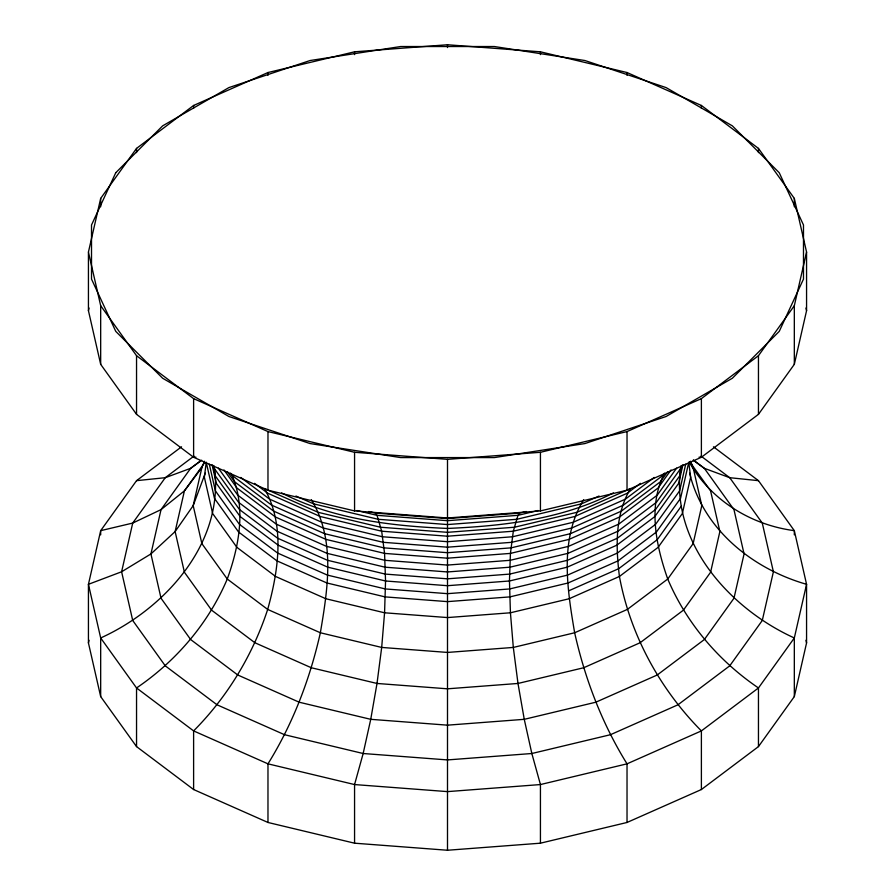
<?xml version="1.0" encoding="UTF-8"?>
<svg xmlns="http://www.w3.org/2000/svg" width="895" height="895" viewBox="0 0 895 895"><rect width="100%" height="100%" fill="white"/><g stroke="black" fill="none" stroke-linecap="round" stroke-linejoin="round"><path stroke-width="1.34" d="M680.838 466.284C669.46 541.822 729.514 608.578 794.324 637.967L794.324 696.601L758.457 746.598L701.389 789.535L627.026 822.471L540.435 843.191L447.5 850.25L354.565 843.191L267.974 822.471L193.611 789.535L136.543 746.598L100.676 696.601L88.437 642.946L88.437 584.312L100.676 530.657L136.543 480.66L181.54 446.806M88.437 252.054L100.676 198.399L136.543 148.402L193.611 105.465L267.974 72.529L354.565 51.809L447.5 44.75L540.435 51.809L627.026 72.529L701.389 105.465L758.457 148.402L794.324 198.399L806.563 252.054L806.563 310.688L794.324 364.343L758.457 414.34L701.389 457.267L627.026 490.214L540.435 510.922L447.5 517.992L354.565 510.922L267.974 490.214L193.611 457.267L136.543 414.34L100.676 364.343L88.437 310.688L88.437 252.054L100.676 305.71L100.676 364.343M88.437 310.688L89.052 308.003M88.437 642.946L89.052 640.261M204.429 461.249L201.867 467.615L193.197 505.619L175.129 531.563L150.931 553.938L121.608 571.771L88.437 584.312L100.676 637.967L100.676 696.601M205.279 473.153L193.197 505.619L201.867 543.612L227.263 579.02L267.683 609.428L320.354 632.765L381.684 647.432L447.5 652.433L513.316 647.432L574.646 632.765L627.317 609.428L667.737 579.02L693.133 543.612L701.803 505.619L693.133 467.615L690.571 461.249M681.151 466.038L680.536 468.7L656.438 502.296L618.098 531.149L568.135 553.289L509.937 567.195L447.5 571.95L385.063 567.195L326.865 553.289L276.902 531.149L238.562 502.296L214.464 468.7L213.849 466.038M682.057 465.344L679.629 475.983L655.621 509.445L617.427 538.186L567.654 560.236L509.702 574.098L447.5 578.819L385.297 574.098L327.346 560.236L277.573 538.186L239.379 509.445L215.371 475.983L212.943 465.344M682.941 464.718L678.712 483.266L654.804 516.605L616.767 545.223L567.184 567.184L509.456 580.989L447.5 585.699L385.544 580.989L327.816 567.184L278.233 545.223L240.196 516.605L216.288 483.266L212.059 464.718M685.693 464.236L679.629 490.829L655.621 524.291L617.427 553.032L567.654 575.082L509.702 588.944L447.5 593.665L385.297 588.944L327.346 575.082L277.573 553.032L239.379 524.291L215.371 490.829L209.307 464.236M794.324 364.343L794.324 305.71L806.563 252.054M794.324 696.601L806.563 642.946L806.563 584.312L794.324 530.657L758.457 480.66L713.46 446.806M664.504 473.164C647.644 505.955 656.069 545.816 667.737 579.02C686.51 623.323 718.763 660.991 758.457 687.964L758.457 746.598M583.685 499.623C559.274 539.417 567.24 589.178 574.646 632.765C584.994 678.891 602.044 723.607 627.026 763.838L627.026 822.471M526.271 511.504L519.559 513.103L517.992 515.33L513.316 531.205L510.43 553.401L509.456 580.989L510.43 612.784L513.316 647.432L517.992 683.456L524.257 719.323L531.843 753.512L540.435 784.557L540.435 843.191M204.418 462.983L184.415 490.863L161.033 509.624L132.717 523.072L100.676 530.657L100.676 534.852M667.614 471.754L660.488 481.7L621.399 511.101L570.473 533.666L511.157 547.852L447.5 552.696L383.843 547.852L324.527 533.666L273.601 511.101L234.512 481.7L227.386 471.754M671.026 469.942L658.071 487.999L619.429 517.075L569.075 539.383L510.43 553.401L447.5 558.189L384.57 553.401L325.925 539.383L275.57 517.075L236.929 487.999L223.974 469.942M676.609 468.174L657.254 495.148L618.758 524.112L568.605 546.33L510.184 560.304L447.5 565.069L384.816 560.304L326.395 546.33L276.242 524.112L237.746 495.148L218.391 468.174M100.676 305.71L136.543 355.707L193.611 398.633L267.974 431.58L354.565 452.288L447.5 459.348L540.435 452.288L627.026 431.58L701.389 398.633L758.457 355.707L794.324 305.71M681.453 505.955L657.254 539.685L618.758 568.649L568.605 590.868M201.867 467.615L184.415 490.863L175.129 531.563L184.415 572.263L211.623 610.189L254.907 642.755L311.315 667.748L377.008 683.456L447.5 688.814L517.992 683.456L583.685 667.748L640.093 642.755L683.377 610.189L710.585 572.263L719.871 531.563L710.585 490.863L689.776 461.865M193.924 456.137L165.273 477.695L132.717 523.072L121.608 571.771L132.717 620.47L165.273 665.846L217.06 704.812L284.554 734.717L363.157 753.512L447.5 759.922L531.843 753.512L610.446 734.717L677.94 704.812L729.727 665.846L762.283 620.47L773.392 571.771L762.283 523.072L729.727 477.695L701.076 456.137M200.525 460.903L190.657 468.32L165.273 477.695L136.543 480.66M640.428 483.345L627.317 493.201L574.646 516.538L513.316 531.205L447.5 536.206L381.684 531.205L320.354 516.538L267.683 493.201L254.572 483.345M654.211 477.449L625.348 499.175L573.259 522.244L512.6 536.754L447.5 541.699L382.4 536.754L321.741 522.244L269.652 499.175L240.789 477.449M662.904 475.402L623.379 505.138L571.86 527.961L511.873 542.303L447.5 547.192L383.127 542.303L323.14 527.961L271.621 505.138L232.096 475.402L230.496 473.164M201.688 460.231L190.657 468.32L161.033 509.624L150.931 553.938L161.033 598.252L190.657 639.545L237.79 675.009L299.21 702.217L370.743 719.323L447.5 725.163L524.257 719.323L595.79 702.217L657.21 675.009L704.343 639.545L733.967 598.252L744.069 553.938L733.967 509.624L704.343 468.32L693.379 460.075M599.079 496.031L581.426 503.851L516.829 519.29L447.5 524.559L378.171 519.29L313.574 503.851L295.921 496.031M613.411 492.91C562.306 519.156 504.165 525.98 447.5 528.442C390.835 525.98 332.694 519.156 281.589 492.91M538.108 510.519L517.992 515.33L447.5 520.689L377.008 515.33L356.892 510.519M368.729 511.504L375.441 513.103L447.5 518.585L519.559 513.103M195.949 457.166L193.611 457.267L193.611 398.633M699.051 457.166L701.389 457.267L701.389 398.633M758.457 480.66L729.727 477.695L704.343 468.32L693.312 460.231M689.172 462.077C711.066 500.361 750.905 524.951 794.324 530.657L794.324 534.852M375.441 513.103L377.008 515.33L381.684 531.205L384.57 553.401L385.544 580.989L384.57 612.784L381.684 647.432L377.008 683.456L370.743 719.323L363.157 753.512L354.565 784.557L354.565 843.191M311.315 499.623C335.726 539.417 327.76 589.178 320.354 632.765C310.006 678.891 292.956 723.607 267.974 763.838L267.974 822.471M232.096 475.402C246.136 508.528 239.122 546.308 227.263 579.02C208.49 623.323 176.237 660.991 136.543 687.964L136.543 746.598M805.947 308.003L806.563 310.688M805.947 640.261L806.563 642.946M689.721 473.153L690.649 477.192C705.596 531.373 754.071 569.309 806.563 584.312L794.324 637.967L758.457 687.964L701.389 730.902L627.026 763.838L540.435 784.557L447.5 791.616L354.565 784.557L267.974 763.838L193.611 730.902L136.543 687.964L100.676 637.967C165.485 608.578 225.54 541.822 214.162 466.284M794.324 198.399L794.324 206.779M758.457 148.402L758.457 152.586M758.457 355.707L758.457 414.34M701.389 105.465L701.389 108.261M701.389 789.535L701.389 730.902C659.738 688.881 630.214 634.768 619.429 576.458C615.794 547.125 614.809 514.714 630.516 488.558L576.906 512.309L514.491 527.233L447.5 532.324L380.509 527.233L318.094 512.309L264.484 488.558C285.304 525.264 278.49 570.54 267.683 609.428C252.726 654.972 227.442 696.903 193.611 730.902L193.611 789.535M627.026 72.529L627.026 75.314M627.026 431.58L627.026 490.214M540.435 51.809L540.435 54.606M540.435 452.288L540.435 510.922M447.5 44.75L447.5 47.547M447.5 459.348L447.5 517.992M447.5 518.585L447.5 850.25M354.565 51.809L354.565 54.606M354.565 452.288L354.565 510.922M267.974 72.529L267.974 75.314M267.974 431.58L267.974 490.214M193.611 105.465L193.611 108.261M136.543 148.402L136.543 152.586M136.543 355.707L136.543 414.34M100.676 198.399L100.676 206.779M206.242 462.346L204.351 477.192L212.641 513.517L236.929 547.382L275.57 576.458L325.925 598.766L384.57 612.784L447.5 617.572L510.43 612.784L569.075 598.766L619.429 576.458L658.071 547.382L682.359 513.517L690.649 477.192L688.758 462.346L680.536 498.392L656.438 531.988L618.098 560.841L568.135 582.969L509.937 596.887L447.5 601.63L385.063 596.887L326.865 582.969L276.902 560.841L238.562 531.988L214.464 498.392L206.242 462.346M115.768 172.724L91.514 224.992L91.514 279.106L115.768 331.385L162.644 378.249L228.919 416.511L310.095 443.573L400.636 457.58L494.364 457.58L584.905 443.573L666.081 416.511L732.356 378.249L779.232 331.385L803.486 279.106L803.486 224.992L779.232 172.724L732.356 125.859L666.081 87.587L584.905 60.524L494.364 46.529L400.636 46.529L310.095 60.524L228.919 87.587L162.644 125.859L115.768 172.724"/></g></svg>
